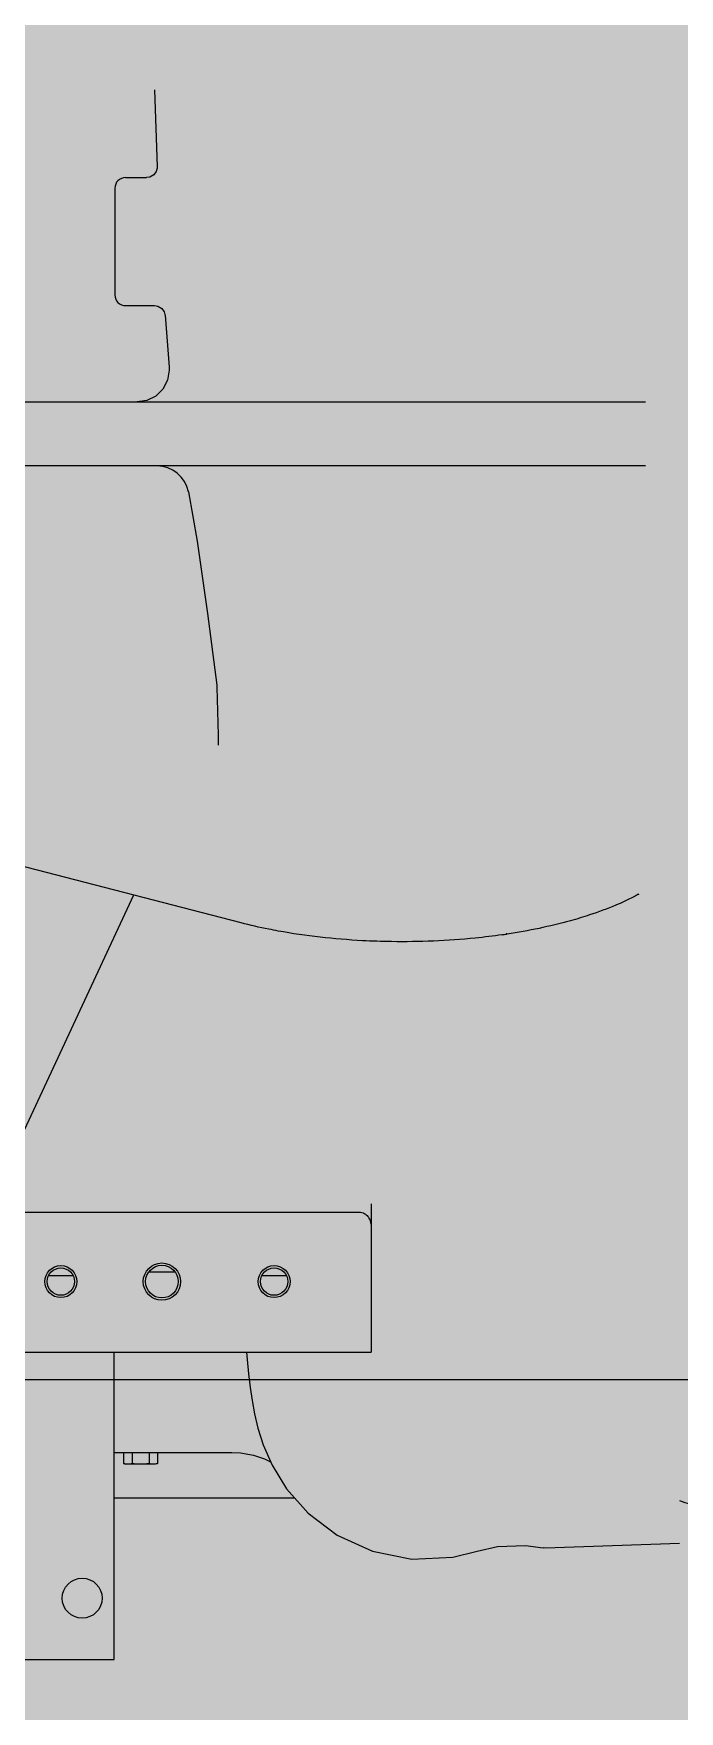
# Model space of a CAD drawing. Extents: x -18489 to 195597, y -1599 to 112111.
# Drawn here: x -16808.9 to -16770.5, y 2429.8 to 2529.6 of the extents above; entities that cross this region are included whole.
import ezdxf

# ---------------------------------------------------------------- set-up
doc = ezdxf.new("R2010")
doc.units = 0
doc.header["$LTSCALE"] = 100
for name, color, linetype in [('188K-SM-03-F10-MECH-EQ-Y2257103$0$0 Xref', 8, 'Continuous'), ('188K-SM-03-F10-MECH-EQ-Y2257103$0$M-EQU-FOUNDATION', 8, 'Continuous'), ('188K-SM-03-F10-MECH-EQ-Y2257103$0$Micron CUP L10 HVAC EQU$0$M-MECH-EQU', 136, 'Continuous'), ('188K-SM-03-F10-MECH-EQ-Y2257103$0$Micron CUP L10 HVAC EQU$0$M-PHASE1 AREA', 252, 'Continuous')]:
    doc.layers.add(name, color=color, linetype=linetype)
pattern_1 = [(50, (4473.52, 709.2), (54.6554, -4.78173), [5.715, -62.865]), (355, (4473.52, 709.2), (-10.57303, 57.31705), [4.572, -50.29218]), (100.45144, (4478.076, 708.8), (44.08237, 52.53533), [4.857, -53.42707]), (46.1842, (4473.52, 724.44), (81.32371, -12.6127), [8.5725, -94.2975]), (96.63556, (4480.3, 723.39), (71.22124, 74.22784), [7.2855, -80.14068]), (351.18415, (4473.52, 724.44), (71.22124, 74.22784), [6.858, -75.43792]), (21, (4481.14, 720.63), (45.48432, -30.67956), [5.715, -62.865]), (326, (4481.14, 720.63), (18.54061, 55.25639), [4.572, -50.292]), (71.45144, (4484.93, 718.07), (64.02493, 24.57683), [4.857, -53.42698]), (37.5, (4473.521, 709.2), (0.926581, 25.366512), [0, -49.6824, 0, -51.054, 0, -50.4825]), (7.5, (4473.52, 709.2), (20.0459, 30.054172), [0, -29.1084, 0, -48.5394, 0, -19.2405]), (327.5, (4456.529, 709.2), (40.677179, -1.718623), [0, -19.05, 0, -59.436, 0, -78.867]), (317.5, (4448.91, 709.2), (44.438754, 7.62795), [0, -24.765, 0, -39.4716, 0, -56.007])]

# ---------------------------------------------------------------- blocks, each defined once
blk = doc.blocks.new('188K-SM-03-F10-MECH-EQ-Y2257103$0$Micron CUP L10 HVAC EQU$0$A$C0c53ceb0')
at = {"layer": '188K-SM-03-F10-MECH-EQ-Y2257103$0$Micron CUP L10 HVAC EQU$0$M-PHASE1 AREA'}
for p, q in [((-6585.60502, 16088.13635), (-6584.12407, 16042.40386)), ((-6584.14417, 16041.65169), (-6584.65987, 16039.68209)), ((-6584.12392, 16042.40121), (-6584.14417, 16041.65169)), ((-6584.12497, 16042.42751), (-6584.12485, 16042.42448)), ((-6602.89566, 16035.9478), (-6590.42404, 16035.9478)), ((-6588.49967, 16036.24799), (-6590.42437, 16035.94771)), ((-6586.13278, 16037.62881), (-6588.49967, 16036.24799)), ((-6584.65987, 16039.68209), (-6586.13278, 16037.62881)), ((-6609.23898, 16029.60449), (-6609.23898, 15966.17131)), ((-6602.89566, 15959.82799), (-6585.62633, 15959.82799)), ((-6585.62582, 15959.82953), (-6583.58773, 15959.49068)), ((-6583.58773, 15959.49068), (-6581.24121, 15958.05221)), ((-6581.24121, 15958.05221), (-6579.88919, 15956.12016)), ((-6579.88919, 15956.12016), (-6579.43233, 15954.56973)), ((-6579.43233, 15954.56973), (-6579.3851, 15954.14723)), ((-6579.38489, 15954.14293), (-6576.95677, 15923.13972)), ((-6579.38479, 15954.14149), (-6579.3846, 15954.13875)), ((-6576.88417, 15921.32856), (-6577.87151, 15915.46261)), ((-6576.95289, 15923.14082), (-6576.88417, 15921.32856)), ((-6577.87151, 15915.46261), (-6580.62345, 15910.18635)), ((-6859.59757, 15902.4844), (-6293.513, 15902.4844)), ((-6590.16992, 15903.37455), (-6595.91195, 15902.4876)), ((-6584.86523, 15906.02208), (-6590.16992, 15903.37455)), ((-6580.62345, 15910.18635), (-6584.86523, 15906.02208)), ((-6293.5129, 15864.42449), (-6859.59754, 15864.42449)), ((-6565.50126, 15849.04881), (-6560.29085, 15819.64922)), ((-6560.29085, 15819.64922), (-6554.09915, 15776.66846)), ((-6554.09915, 15776.66846), (-6548.58515, 15734.01287)), ((-6548.58594, 15734.02097), (-6548.53889, 15733.59473)), ((-6548.53889, 15733.59473), (-6548.50006, 15732.89881)), ((-6548.50003, 15732.89426), (-6547.85195, 15704.16707)), ((-6547.85195, 15704.16707), (-6547.71724, 15698.3229)), ((-6534.14309, 15592.58208), (-6933.28494, 15695.60986)), ((-6547.7172, 15698.3229), (-6547.71718, 15698.31489)), ((-6598.03531, 15609.07415), (-6681.60106, 15429.86683)), ((-6297.57114, 15609.64335), (-6297.54738, 15609.65636)), ((-6375.97159, 15586.04572), (-6376.32977, 15586.00364)), ((-6375.85614, 15585.92983), (-6376.20482, 15585.87741)), ((-6456.74597, 15425.53696), (-6456.74597, 15337.16793)), ((-6671.48726, 15420.46253), (-6463.08967, 15420.44519)), ((-6634.01493, 15382.58608), (-6648.6291, 15382.58608)), ((-6573.59538, 15384.86968), (-6588.89322, 15384.86968)), ((-6507.14857, 15382.58608), (-6521.76275, 15382.58608)), ((-6699.06071, 15337.16793), (-6456.74597, 15337.16793)), ((-6609.63699, 15154.35351), (-6609.63699, 15337.16793)), ((-6530.88911, 15337.16793), (-6530.51199, 15332.91532)), ((-6530.51199, 15332.91532), (-6529.63725, 15324.23409)), ((-6529.63725, 15324.23409), (-6528.67649, 15316.14962)), ((-8809.19869, 15321.00495), (-3683.5878, 15321.00495)), ((-6528.67649, 15316.14962), (-6527.55861, 15308.43177)), ((-6527.55861, 15308.43177), (-6526.12859, 15300.58611)), ((-6526.12859, 15300.58611), (-6524.097, 15292.01837)), ((-6524.097, 15292.01837), (-6520.92303, 15282.02603)), ((-6609.63699, 15277.54074), (-6539.54109, 15277.54074)), ((-6604.00231, 15277.54074), (-6604.00231, 15270.87389)), ((-6598.96662, 15277.54074), (-6598.96662, 15270.87389)), ((-6588.89525, 15277.54074), (-6588.89525, 15270.87389)), ((-6583.85957, 15277.54074), (-6583.85957, 15270.87389)), ((-6539.53964, 15277.54074), (-6534.43064, 15277.28878)), ((-6534.43064, 15277.28878), (-6526.64896, 15275.90623)), ((-6526.64896, 15275.90623), (-6520.09238, 15273.70877)), ((-6520.92303, 15282.02603), (-6515.66726, 15269.97101)), ((-6520.09238, 15273.70877), (-6516.53109, 15271.95235)), ((-6604.00231, 15270.87389), (-6602.653, 15270.51235)), ((-6585.20888, 15270.51235), (-6602.653, 15270.51235)), ((-6583.85957, 15270.87389), (-6585.20888, 15270.51235)), ((-6515.66726, 15269.97101), (-6507.06891, 15255.94095)), ((-6507.06891, 15255.94095), (-6494.21437, 15241.36943)), ((-6502.20671, 15250.4293), (-6609.63699, 15250.4293)), ((-6494.21437, 15241.36943), (-6476.94119, 15228.31993)), ((-6476.94119, 15228.31993), (-6455.96087, 15218.7764)), ((-6273.28891, 15223.3684), (-6352.90379, 15220.58819)), ((-6455.96087, 15218.7764), (-6432.4765, 15214.14422)), ((-6432.4765, 15214.14422), (-6408.21946, 15215.21113)), ((-6408.21946, 15215.21113), (-6393.64145, 15218.75566)), ((-6393.64156, 15218.75574), (-6381.48991, 15221.60107)), ((-6381.48991, 15221.60107), (-6364.84768, 15222.21833)), ((-6364.84768, 15222.21833), (-6354.46048, 15220.7264)), ((-6352.90379, 15220.58819), (-6354.46043, 15220.72645)), ((-6701.6151, 15154.35351), (-6609.63699, 15154.35351))]:
    blk.add_line(p, q, dxfattribs=at)
for centre, radius in [((-6641.35358, 15379.16069), 9.51498), ((-6641.35358, 15379.16069), 8.13213), ((-6581.2443, 15379.16069), 11.10081), ((-6581.2443, 15379.16069), 9.71796), ((-6514.48723, 15379.16069), 9.51498), ((-6514.48723, 15379.16069), 8.13213), ((-6628.66695, 15190.82759), 11.89372)]:
    blk.add_circle(centre, radius, dxfattribs=at)
for centre, radius, start, end in [((-6602.89566, 16029.60449), 6.34332, 90, 180), ((-6602.89566, 15966.17131), 6.34332, 180, 270), ((-6584.17694, 15845.39454), 19.02996, 11.07130524, 89.99999272), ((-6431.88832, 15957.49285), 375.76414, 278.12416995, 278.52189642), ((-6463.08929, 15413.28774), 6.34332, 0, 36.87989059), ((-6246.39325, 15321.00495), 76.91897, 249.52357114, 44.94230081)]:
    blk.add_arc(centre, radius, start, end, dxfattribs=at)
for points, knots in [([(-6306.23256, 15605.29071), (-6307.82528, 15604.55426), (-6314.53797, 15601.58411), (-6321.43262, 15599.03311), (-6326.73689, 15597.28531)], [0, 0, 0, 0, 0.239079976, 1, 1, 1, 1]), ([(-6297.5481, 15609.65632), (-6298.24075, 15609.27711), (-6301.09733, 15607.74723), (-6304.00815, 15606.31925), (-6306.23256, 15605.29071)], [0, 0, 0, 0, 0.243695614, 1, 1, 1, 1]), ([(-6511.97191, 15587.73544), (-6513.8795, 15588.08329), (-6521.31093, 15589.50307), (-6528.69489, 15591.17577), (-6534.14309, 15592.58208)], [0, 0, 0, 0, 0.256290148, 1, 1, 1, 1]), ([(-6326.73689, 15597.28531), (-6330.48728, 15596.04952), (-6346.59464, 15591.20038), (-6363.13243, 15587.84882), (-6375.85614, 15585.92983)], [0, 0, 0, 0, 0.234816028, 1, 1, 1, 1]), ([(-6444.57608, 15581.41646), (-6450.37196, 15581.49582), (-6472.93729, 15582.24737), (-6495.46266, 15584.72494), (-6511.97191, 15587.73544)], [0, 0, 0, 0, 0.256729871, 1, 1, 1, 1]), ([(-6378.78576, 15585.49983), (-6384.10013, 15584.74115), (-6405.92853, 15582.09726), (-6427.96115, 15581.18896), (-6444.57608, 15581.41646)], [0, 0, 0, 0, 0.24418075, 1, 1, 1, 1]), ([(-6463.08967, 15420.44519), (-6462.56691, 15420.44534), (-6461.2567, 15420.14114), (-6459.53128, 15418.89443), (-6458.48596, 15417.72099), (-6458.01536, 15417.09457)], [0, 0, 0, 0, 0.250324748, 0.624820942, 1, 1, 1, 1]), ([(-6601.48446, 15270.51235), (-6601.90632, 15270.51235), (-6602.7571, 15270.58049), (-6603.58898, 15270.76314), (-6604.00231, 15270.87389)], [0, 0, 0, 0, 0.496439274, 1, 1, 1, 1]), ([(-6598.96662, 15270.87389), (-6599.37995, 15270.76314), (-6600.21182, 15270.58049), (-6601.06261, 15270.51235), (-6601.48446, 15270.51235)], [0, 0, 0, 0, 0.503560731, 1, 1, 1, 1]), ([(-6593.93094, 15270.51235), (-6594.77282, 15270.51235), (-6596.45721, 15270.57924), (-6598.13213, 15270.76209), (-6598.96662, 15270.87389)], [0, 0, 0, 0, 0.499981157, 1, 1, 1, 1]), ([(-6588.89525, 15270.87389), (-6589.72975, 15270.76209), (-6591.40467, 15270.57924), (-6593.08905, 15270.51235), (-6593.93094, 15270.51235)], [0, 0, 0, 0, 0.500018848, 1, 1, 1, 1]), ([(-6586.37741, 15270.51235), (-6586.79926, 15270.51235), (-6587.65005, 15270.58049), (-6588.48193, 15270.76314), (-6588.89525, 15270.87389)], [0, 0, 0, 0, 0.496439274, 1, 1, 1, 1]), ([(-6585.22112, 15270.5931), (-6585.31718, 15270.57991), (-6585.70091, 15270.5333), (-6586.08784, 15270.51235), (-6586.37741, 15270.51235)], [0, 0, 0, 0, 0.250844474, 1, 1, 1, 1]), ([(-6583.85957, 15270.87389), (-6583.97236, 15270.84367), (-6584.42157, 15270.72933), (-6584.87755, 15270.64029), (-6585.22112, 15270.5931)], [0, 0, 0, 0, 0.251888473, 1, 1, 1, 1])]:
    blk.add_open_spline(points, degree=3, knots=knots, dxfattribs=at)
blk = doc.blocks.new('188K-SM-03-F10-MECH-EQ-Y2257103$0$Micron CUP L10 HVAC EQU')
at = {"layer": '188K-SM-03-F10-MECH-EQ-Y2257103$0$Micron CUP L10 HVAC EQU$0$M-MECH-EQU'}
blk.add_blockref('188K-SM-03-F10-MECH-EQ-Y2257103$0$Micron CUP L10 HVAC EQU$0$A$C0c53ceb0', (-206166.7, 2082.18), dxfattribs=at)
blk = doc.blocks.new('188K-SM-03-F10-MECH-EQ-Y2257103')
at = {"layer": '188K-SM-03-F10-MECH-EQ-Y2257103$0$M-EQU-FOUNDATION'}
h = blk.add_hatch(dxfattribs=at)
h.set_pattern_fill('AR-CONC', color=256, scale=0.3)
h.set_pattern_definition(pattern_1)
h.paths.add_polyline_path([(-17043.149, 4192.459), (-16393.149, 4192.459), (-16393.149, 1372.459), (-17043.149, 1372.459)], flags=16)
h.paths.add_polyline_path([(-17048.149, 4197.459), (-16388.149, 4197.459), (-16388.149, 1367.459), (-17048.149, 1367.459)])
h = blk.add_hatch(dxfattribs=at)
h.set_pattern_fill('AR-CONC', color=256, scale=0.3)
h.set_pattern_definition(pattern_1)
h.paths.add_polyline_path([(-17033.149, 4182.459), (-16403.149, 4182.459), (-16403.149, 1382.459), (-17033.149, 1382.459)])
at = {"layer": '188K-SM-03-F10-MECH-EQ-Y2257103$0$0 Xref', "xscale": 0.1, "yscale": 0.1, "zscale": 0.1}
blk.add_blockref('188K-SM-03-F10-MECH-EQ-Y2257103$0$Micron CUP L10 HVAC EQU', (4473.521, 709.199), dxfattribs=at)

msp = doc.modelspace()

# ---------------------------------------------------------------- block references
msp.add_blockref('188K-SM-03-F10-MECH-EQ-Y2257103', (0, 0))

doc.saveas('drawing.dxf')
